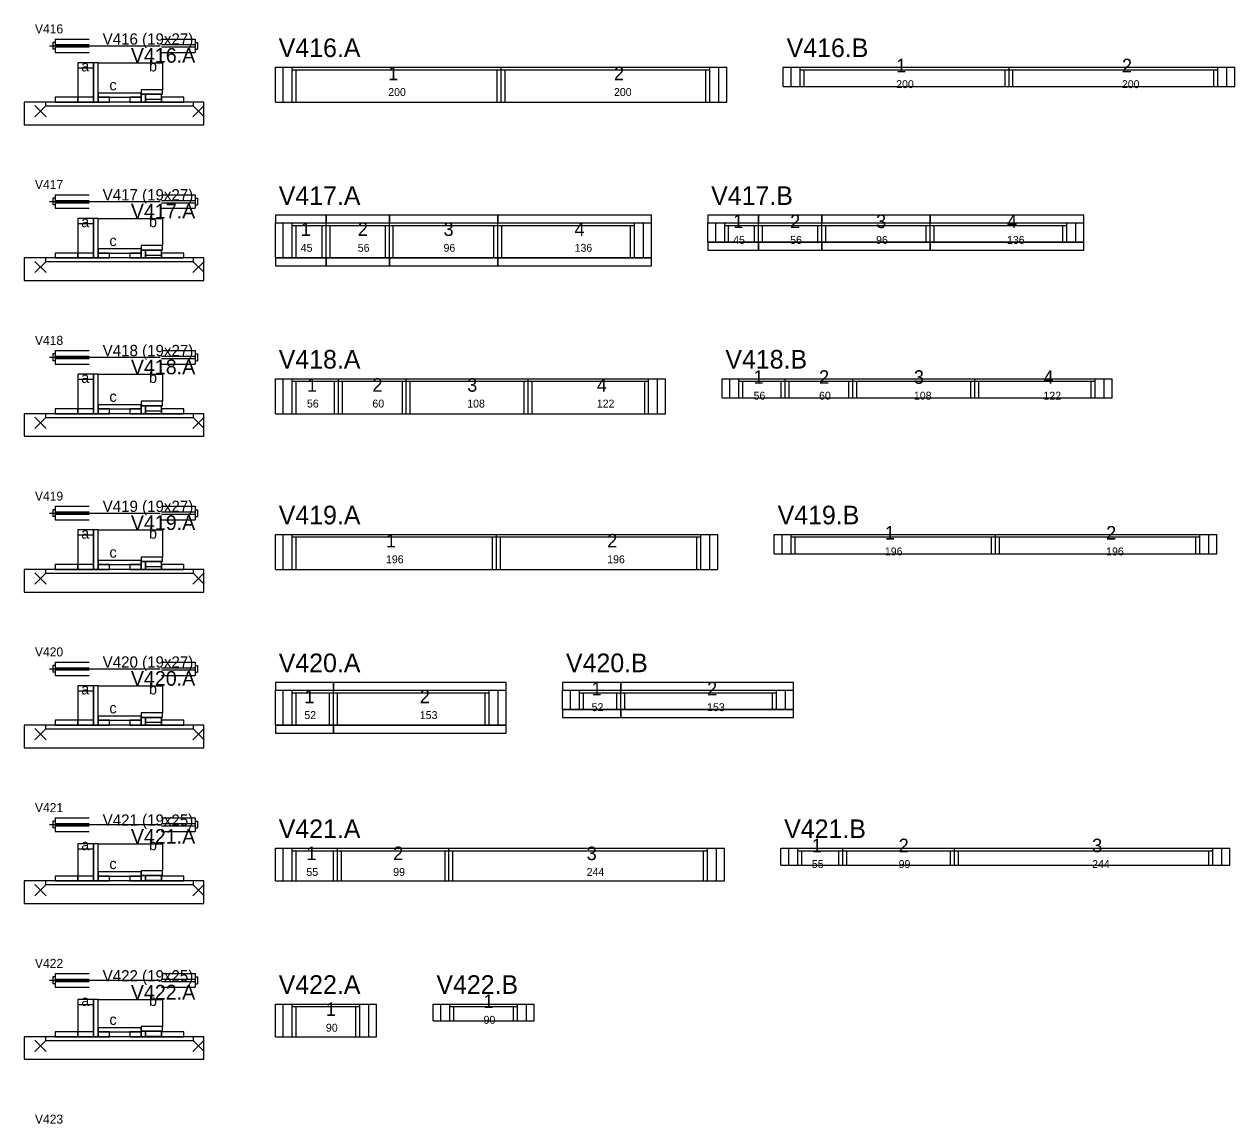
# Model space of a CAD drawing. Header units: metres. Extents: x -10 to 74425, y -2037 to 26.
# Drawn here: x 23795 to 24868, y -961 to 13 of the extents above; entities that cross this region are included whole.
import ezdxf

# ---------------------------------------------------------------- set-up
doc = ezdxf.new("R2010")
doc.units = ezdxf.units.M
doc.layers.add('LABELS', color=3, linetype='Continuous')
doc.layers.add('VIGAS', color=7, linetype='Continuous')

msp = doc.modelspace()

# ---------------------------------------------------------------- linework, layer by layer
at = {"layer": 'VIGAS'}
for p, q in [((23822.8, 0), (23852.8, 0)), ((23822.8, 0), (23822.8, -12)), ((23916.8, 0), (23946.8, 0)), ((23946.8, 0), (23946.8, -12)), ((23817.8, -6), (23915.8, -6)), ((23820.8, -3), (23820.8, -9)), ((23822.8, -3), (23820.8, -3)), ((23822.8, -9), (23820.8, -9)), ((23822.8, -5), (23852.8, -5)), ((23822.8, -7), (23852.8, -7)), ((23916.8, -5), (23946.8, -5)), ((23916.8, -7), (23946.8, -7)), ((23946.8, -3), (23948.8, -3)), ((23946.8, -9), (23948.8, -9)), ((23948.8, -3), (23948.8, -9)), ((23822.8, -12), (23852.8, -12)), ((23916.8, -12), (23946.8, -12)), ((24017.8, -25), (24217.8, -25)), ((24017.8, -56), (24017.8, -25)), ((24024.8, -56), (24024.8, -25)), ((24032.8, -56), (24032.8, -25)), ((24032.8, -27.2), (24217.8, -27.2)), ((24036.3, -56), (24036.3, -27.2)), ((24214.3, -56), (24214.3, -27.2)), ((24217.8, -56), (24217.8, -25)), ((24217.8, -56), (24217.8, -25)), ((24217.8, -25), (24417.8, -25)), ((24217.8, -56), (24217.8, -25)), ((24217.8, -56), (24217.8, -25)), ((24217.8, -56), (24217.8, -25)), ((24217.8, -27.2), (24402.8, -27.2)), ((24221.3, -56), (24221.3, -27.2)), ((24399.3, -56), (24399.3, -27.2)), ((24402.8, -56), (24402.8, -25)), ((24410.8, -56), (24410.8, -25)), ((24417.8, -56), (24417.8, -25)), ((24467.8, -25), (24667.8, -25)), ((24467.8, -42), (24467.8, -25)), ((24474.8, -42), (24474.8, -25)), ((24482.8, -42), (24482.8, -25)), ((24482.8, -27.2), (24667.8, -27.2)), ((24486.3, -42), (24486.3, -27.2)), ((24664.3, -42), (24664.3, -27.2)), ((24667.8, -42), (24667.8, -25)), ((24667.8, -42), (24667.8, -25)), ((24667.8, -25), (24867.8, -25)), ((24667.8, -42), (24667.8, -25)), ((24667.8, -42), (24667.8, -25)), ((24667.8, -42), (24667.8, -25)), ((24667.8, -27.2), (24852.8, -27.2)), ((24671.3, -42), (24671.3, -27.2)), ((24849.3, -42), (24849.3, -27.2)), ((24852.8, -42), (24852.8, -25)), ((24860.8, -42), (24860.8, -25)), ((24867.8, -42), (24867.8, -25)), ((24467.8, -42), (24667.8, -42)), ((24482.8, -42), (24486.3, -42)), ((24664.3, -42), (24667.8, -42)), ((24667.8, -42), (24867.8, -42)), ((24667.8, -42), (24671.3, -42)), ((24849.3, -42), (24852.8, -42)), ((23804.8, -69), (23814.8, -59)), ((23804.8, -59), (23814.8, -69)), ((23944.8, -69), (23954.8, -59)), ((23944.8, -59), (23954.8, -69)), ((24017.8, -56), (24217.8, -56)), ((24032.8, -56), (24036.3, -56)), ((24214.3, -56), (24217.8, -56)), ((24217.8, -56), (24417.8, -56)), ((24217.8, -56), (24221.3, -56)), ((24399.3, -56), (24402.8, -56)), ((23822.8, -138), (23852.8, -138)), ((23822.8, -138), (23822.8, -150)), ((23916.8, -138), (23946.8, -138)), ((23946.8, -138), (23946.8, -150)), ((23817.8, -144), (23915.8, -144)), ((23820.8, -141), (23820.8, -147)), ((23822.8, -141), (23820.8, -141)), ((23822.8, -147), (23820.8, -147)), ((23822.8, -143), (23852.8, -143)), ((23822.8, -145), (23852.8, -145)), ((23822.8, -150), (23852.8, -150)), ((23916.8, -143), (23946.8, -143)), ((23916.8, -145), (23946.8, -145)), ((23916.8, -150), (23946.8, -150)), ((23946.8, -141), (23948.8, -141)), ((23946.8, -147), (23948.8, -147)), ((23948.8, -141), (23948.8, -147)), ((24017.8, -163), (24062.8, -163)), ((24017.8, -194), (24017.8, -163)), ((24024.8, -194), (24024.8, -163)), ((24032.8, -194), (24032.8, -163)), ((24032.8, -165.2), (24062.8, -165.2)), ((24036.3, -194), (24036.3, -165.2)), ((24059.3, -194), (24059.3, -165.2)), ((24062.8, -194), (24062.8, -163)), ((24062.8, -194), (24062.8, -163)), ((24062.8, -163), (24118.8, -163)), ((24062.8, -194), (24062.8, -163)), ((24062.8, -194), (24062.8, -163)), ((24062.8, -194), (24062.8, -163)), ((24062.8, -165.2), (24118.8, -165.2)), ((24066.3, -194), (24066.3, -165.2)), ((24115.3, -194), (24115.3, -165.2)), ((24118.8, -194), (24118.8, -163)), ((24118.8, -194), (24118.8, -163)), ((24118.8, -163), (24214.9, -163)), ((24118.8, -194), (24118.8, -163)), ((24118.8, -194), (24118.8, -163)), ((24118.8, -194), (24118.8, -163)), ((24118.8, -165.2), (24214.9, -165.2)), ((24122.3, -194), (24122.3, -165.2)), ((24211.4, -194), (24211.4, -165.2)), ((24214.9, -194), (24214.9, -163)), ((24214.9, -194), (24214.9, -163)), ((24214.9, -163), (24350.9, -163)), ((24214.9, -194), (24214.9, -163)), ((24214.9, -194), (24214.9, -163)), ((24214.9, -194), (24214.9, -163)), ((24214.9, -165.2), (24335.9, -165.2)), ((24218.4, -194), (24218.4, -165.2)), ((24332.4, -194), (24332.4, -165.2)), ((24335.9, -194), (24335.9, -163)), ((24343.9, -194), (24343.9, -163)), ((24350.9, -194), (24350.9, -163)), ((24400.9, -163), (24445.9, -163)), ((24400.9, -180), (24400.9, -163)), ((24407.9, -180), (24407.9, -163)), ((24415.9, -180), (24415.9, -163)), ((24415.9, -165.2), (24445.9, -165.2)), ((24419.4, -180), (24419.4, -165.2)), ((24442.4, -180), (24442.4, -165.2)), ((24445.9, -180), (24445.9, -163)), ((24445.9, -180), (24445.9, -163)), ((24445.9, -163), (24501.9, -163)), ((24445.9, -180), (24445.9, -163)), ((24445.9, -180), (24445.9, -163)), ((24445.9, -180), (24445.9, -163)), ((24445.9, -165.2), (24501.9, -165.2)), ((24449.4, -180), (24449.4, -165.2)), ((24498.4, -180), (24498.4, -165.2)), ((24501.9, -180), (24501.9, -163)), ((24501.9, -180), (24501.9, -163)), ((24501.9, -163), (24598, -163)), ((24501.9, -180), (24501.9, -163)), ((24501.9, -180), (24501.9, -163)), ((24501.9, -180), (24501.9, -163)), ((24501.9, -165.2), (24598, -165.2)), ((24505.4, -180), (24505.4, -165.2)), ((24594.5, -180), (24594.5, -165.2)), ((24598, -180), (24598, -163)), ((24598, -180), (24598, -163)), ((24598, -163), (24734, -163)), ((24598, -180), (24598, -163)), ((24598, -180), (24598, -163)), ((24598, -180), (24598, -163)), ((24598, -165.2), (24719, -165.2)), ((24601.5, -180), (24601.5, -165.2)), ((24715.5, -180), (24715.5, -165.2)), ((24719, -180), (24719, -163)), ((24727, -180), (24727, -163)), ((24734, -180), (24734, -163)), ((24400.9, -180), (24445.9, -180)), ((24415.9, -180), (24419.4, -180)), ((24442.4, -180), (24445.9, -180)), ((24445.9, -180), (24501.9, -180)), ((24445.9, -180), (24449.4, -180)), ((24498.4, -180), (24501.9, -180)), ((24501.9, -180), (24598, -180)), ((24501.9, -180), (24505.4, -180)), ((24594.5, -180), (24598, -180)), ((24598, -180), (24734, -180)), ((24598, -180), (24601.5, -180)), ((24715.5, -180), (24719, -180)), ((23804.8, -207), (23814.8, -197)), ((23804.8, -197), (23814.8, -207)), ((23944.8, -207), (23954.8, -197)), ((23944.8, -197), (23954.8, -207)), ((24017.8, -194), (24062.8, -194)), ((24032.8, -194), (24036.3, -194)), ((24059.3, -194), (24062.8, -194)), ((24062.8, -194), (24118.8, -194)), ((24062.8, -194), (24066.3, -194)), ((24115.3, -194), (24118.8, -194)), ((24118.8, -194), (24214.9, -194)), ((24118.8, -194), (24122.3, -194)), ((24211.4, -194), (24214.9, -194)), ((24214.9, -194), (24350.9, -194)), ((24214.9, -194), (24218.4, -194)), ((24332.4, -194), (24335.9, -194)), ((23822.8, -276), (23852.8, -276)), ((23822.8, -276), (23822.8, -288)), ((23916.8, -276), (23946.8, -276)), ((23946.8, -276), (23946.8, -288)), ((23817.8, -282), (23915.8, -282)), ((23820.8, -279), (23820.8, -285)), ((23822.8, -279), (23820.8, -279)), ((23822.8, -285), (23820.8, -285)), ((23822.8, -281), (23852.8, -281)), ((23822.8, -283), (23852.8, -283)), ((23822.8, -288), (23852.8, -288)), ((23916.8, -281), (23946.8, -281)), ((23916.8, -283), (23946.8, -283)), ((23916.8, -288), (23946.8, -288)), ((23946.8, -279), (23948.8, -279)), ((23946.8, -285), (23948.8, -285)), ((23948.8, -279), (23948.8, -285)), ((24017.8, -301), (24073.8, -301)), ((24017.8, -332), (24017.8, -301)), ((24024.8, -332), (24024.8, -301)), ((24032.8, -332), (24032.8, -301)), ((24032.8, -303.2), (24073.8, -303.2)), ((24036.3, -332), (24036.3, -303.2)), ((24070.3, -332), (24070.3, -303.2)), ((24073.8, -332), (24073.8, -301)), ((24073.8, -332), (24073.8, -301)), ((24073.8, -301), (24133.8, -301)), ((24073.8, -332), (24073.8, -301)), ((24073.8, -332), (24073.8, -301)), ((24073.8, -332), (24073.8, -301)), ((24073.8, -303.2), (24133.8, -303.2)), ((24077.3, -332), (24077.3, -303.2)), ((24130.3, -332), (24130.3, -303.2)), ((24133.8, -332), (24133.8, -301)), ((24133.8, -332), (24133.8, -301)), ((24133.8, -301), (24241.8, -301)), ((24133.8, -332), (24133.8, -301)), ((24133.8, -332), (24133.8, -301)), ((24133.8, -332), (24133.8, -301)), ((24133.8, -303.2), (24241.8, -303.2)), ((24137.3, -332), (24137.3, -303.2)), ((24238.3, -332), (24238.3, -303.2)), ((24241.8, -332), (24241.8, -301)), ((24241.8, -332), (24241.8, -301)), ((24241.8, -301), (24363.5, -301)), ((24241.8, -332), (24241.8, -301)), ((24241.8, -332), (24241.8, -301)), ((24241.8, -332), (24241.8, -301)), ((24241.8, -303.2), (24348.5, -303.2)), ((24245.3, -332), (24245.3, -303.2)), ((24345, -332), (24345, -303.2)), ((24348.5, -332), (24348.5, -301)), ((24356.5, -332), (24356.5, -301)), ((24363.5, -332), (24363.5, -301)), ((24413.5, -301), (24469.5, -301)), ((24413.5, -318), (24413.5, -301)), ((24420.5, -318), (24420.5, -301)), ((24428.5, -318), (24428.5, -301)), ((24428.5, -303.2), (24469.5, -303.2)), ((24432, -318), (24432, -303.2)), ((24466, -318), (24466, -303.2)), ((24469.5, -318), (24469.5, -301)), ((24469.5, -318), (24469.5, -301)), ((24469.5, -301), (24529.5, -301)), ((24469.5, -318), (24469.5, -301)), ((24469.5, -318), (24469.5, -301)), ((24469.5, -318), (24469.5, -301)), ((24469.5, -303.2), (24529.5, -303.2)), ((24473, -318), (24473, -303.2)), ((24526, -318), (24526, -303.2)), ((24529.5, -318), (24529.5, -301)), ((24529.5, -318), (24529.5, -301)), ((24529.5, -301), (24637.5, -301)), ((24529.5, -318), (24529.5, -301)), ((24529.5, -318), (24529.5, -301)), ((24529.5, -318), (24529.5, -301)), ((24529.5, -303.2), (24637.5, -303.2)), ((24533, -318), (24533, -303.2)), ((24634, -318), (24634, -303.2)), ((24637.5, -318), (24637.5, -301)), ((24637.5, -318), (24637.5, -301)), ((24637.5, -301), (24759.2, -301)), ((24637.5, -318), (24637.5, -301)), ((24637.5, -318), (24637.5, -301)), ((24637.5, -318), (24637.5, -301)), ((24637.5, -303.2), (24744.2, -303.2)), ((24641, -318), (24641, -303.2)), ((24740.7, -318), (24740.7, -303.2)), ((24744.2, -318), (24744.2, -301)), ((24752.2, -318), (24752.2, -301)), ((24759.2, -318), (24759.2, -301)), ((24413.5, -318), (24469.5, -318)), ((24428.5, -318), (24432, -318)), ((24466, -318), (24469.5, -318)), ((24469.5, -318), (24529.5, -318)), ((24469.5, -318), (24473, -318)), ((24526, -318), (24529.5, -318)), ((24529.5, -318), (24637.5, -318)), ((24529.5, -318), (24533, -318)), ((24634, -318), (24637.5, -318)), ((24637.5, -318), (24759.2, -318)), ((24637.5, -318), (24641, -318)), ((24740.7, -318), (24744.2, -318)), ((24017.8, -332), (24073.8, -332)), ((24032.8, -332), (24036.3, -332)), ((24070.3, -332), (24073.8, -332)), ((24073.8, -332), (24133.8, -332)), ((24073.8, -332), (24077.3, -332)), ((24130.3, -332), (24133.8, -332)), ((24133.8, -332), (24241.8, -332)), ((24133.8, -332), (24137.3, -332)), ((24238.3, -332), (24241.8, -332)), ((24241.8, -332), (24363.5, -332)), ((24241.8, -332), (24245.3, -332)), ((24345, -332), (24348.5, -332)), ((23804.8, -345), (23814.8, -335)), ((23804.8, -335), (23814.8, -345)), ((23944.8, -345), (23954.8, -335)), ((23944.8, -335), (23954.8, -345)), ((23820.8, -417), (23820.8, -423)), ((23822.8, -417), (23820.8, -417)), ((23822.8, -414), (23852.8, -414)), ((23822.8, -414), (23822.8, -426)), ((23916.8, -414), (23946.8, -414)), ((23946.8, -414), (23946.8, -426)), ((23946.8, -417), (23948.8, -417)), ((23948.8, -417), (23948.8, -423)), ((23817.8, -420), (23915.8, -420)), ((23822.8, -423), (23820.8, -423)), ((23822.8, -419), (23852.8, -419)), ((23822.8, -421), (23852.8, -421)), ((23822.8, -426), (23852.8, -426)), ((23916.8, -419), (23946.8, -419)), ((23916.8, -421), (23946.8, -421)), ((23916.8, -426), (23946.8, -426)), ((23946.8, -423), (23948.8, -423)), ((24017.8, -439), (24213.8, -439)), ((24017.8, -470), (24017.8, -439)), ((24024.8, -470), (24024.8, -439)), ((24032.8, -470), (24032.8, -439)), ((24213.8, -470), (24213.8, -439)), ((24213.8, -470), (24213.8, -439)), ((24213.8, -439), (24409.8, -439)), ((24213.8, -470), (24213.8, -439)), ((24213.8, -470), (24213.8, -439)), ((24213.8, -470), (24213.8, -439)), ((24394.8, -470), (24394.8, -439)), ((24402.8, -470), (24402.8, -439)), ((24409.8, -470), (24409.8, -439)), ((24459.8, -439), (24655.8, -439)), ((24459.8, -456), (24459.8, -439)), ((24466.8, -456), (24466.8, -439)), ((24474.8, -456), (24474.8, -439)), ((24655.8, -456), (24655.8, -439)), ((24655.8, -456), (24655.8, -439)), ((24655.8, -439), (24851.8, -439)), ((24655.8, -456), (24655.8, -439)), ((24655.8, -456), (24655.8, -439)), ((24655.8, -456), (24655.8, -439)), ((24836.8, -456), (24836.8, -439)), ((24844.8, -456), (24844.8, -439)), ((24851.8, -456), (24851.8, -439)), ((24032.8, -441.2), (24213.8, -441.2)), ((24036.3, -470), (24036.3, -441.2)), ((24210.3, -470), (24210.3, -441.2)), ((24213.8, -441.2), (24394.8, -441.2)), ((24217.3, -470), (24217.3, -441.2)), ((24391.3, -470), (24391.3, -441.2)), ((24474.8, -441.2), (24655.8, -441.2)), ((24478.3, -456), (24478.3, -441.2)), ((24652.3, -456), (24652.3, -441.2)), ((24655.8, -441.2), (24836.8, -441.2)), ((24659.3, -456), (24659.3, -441.2)), ((24833.3, -456), (24833.3, -441.2)), ((24459.8, -456), (24655.8, -456)), ((24474.8, -456), (24478.3, -456)), ((24652.3, -456), (24655.8, -456)), ((24655.8, -456), (24851.8, -456)), ((24655.8, -456), (24659.3, -456)), ((24833.3, -456), (24836.8, -456)), ((24017.8, -470), (24213.8, -470)), ((24032.8, -470), (24036.3, -470)), ((24210.3, -470), (24213.8, -470)), ((24213.8, -470), (24409.8, -470)), ((24213.8, -470), (24217.3, -470)), ((24391.3, -470), (24394.8, -470)), ((23804.8, -483), (23814.8, -473)), ((23804.8, -473), (23814.8, -483)), ((23944.8, -483), (23954.8, -473)), ((23944.8, -473), (23954.8, -483)), ((23820.8, -555), (23820.8, -561)), ((23822.8, -555), (23820.8, -555)), ((23822.8, -552), (23852.8, -552)), ((23822.8, -552), (23822.8, -564)), ((23822.8, -557), (23852.8, -557)), ((23916.8, -552), (23946.8, -552)), ((23916.8, -557), (23946.8, -557)), ((23946.8, -552), (23946.8, -564)), ((23946.8, -555), (23948.8, -555)), ((23948.8, -555), (23948.8, -561)), ((23817.8, -558), (23915.8, -558)), ((23822.8, -561), (23820.8, -561)), ((23822.8, -559), (23852.8, -559)), ((23822.8, -564), (23852.8, -564)), ((23916.8, -559), (23946.8, -559)), ((23916.8, -564), (23946.8, -564)), ((23946.8, -561), (23948.8, -561)), ((24017.8, -577), (24069.3, -577)), ((24017.8, -608), (24017.8, -577)), ((24024.8, -608), (24024.8, -577)), ((24032.8, -608), (24032.8, -577)), ((24069.3, -608), (24069.3, -577)), ((24069.3, -608), (24069.3, -577)), ((24069.3, -577), (24222.3, -577)), ((24069.3, -608), (24069.3, -577)), ((24069.3, -608), (24069.3, -577)), ((24069.3, -608), (24069.3, -577)), ((24207.3, -608), (24207.3, -577)), ((24215.3, -608), (24215.3, -577)), ((24222.3, -608), (24222.3, -577)), ((24272.3, -577), (24323.8, -577)), ((24272.3, -594), (24272.3, -577)), ((24279.3, -594), (24279.3, -577)), ((24287.3, -594), (24287.3, -577)), ((24323.8, -594), (24323.8, -577)), ((24323.8, -594), (24323.8, -577)), ((24323.8, -577), (24476.8, -577)), ((24323.8, -594), (24323.8, -577)), ((24323.8, -594), (24323.8, -577)), ((24323.8, -594), (24323.8, -577)), ((24461.8, -594), (24461.8, -577)), ((24469.8, -594), (24469.8, -577)), ((24476.8, -594), (24476.8, -577)), ((24032.8, -579.2), (24069.3, -579.2)), ((24036.3, -608), (24036.3, -579.2)), ((24065.8, -608), (24065.8, -579.2)), ((24069.3, -579.2), (24207.3, -579.2)), ((24072.8, -608), (24072.8, -579.2)), ((24203.8, -608), (24203.8, -579.2)), ((24287.3, -579.2), (24323.8, -579.2)), ((24290.8, -594), (24290.8, -579.2)), ((24320.3, -594), (24320.3, -579.2)), ((24323.8, -579.2), (24461.8, -579.2)), ((24327.3, -594), (24327.3, -579.2)), ((24458.3, -594), (24458.3, -579.2)), ((24272.3, -594), (24323.8, -594)), ((24287.3, -594), (24290.8, -594)), ((24320.3, -594), (24323.8, -594)), ((24323.8, -594), (24476.8, -594)), ((24323.8, -594), (24327.3, -594)), ((24458.3, -594), (24461.8, -594)), ((23804.8, -621), (23814.8, -611)), ((23804.8, -611), (23814.8, -621)), ((23944.8, -621), (23954.8, -611)), ((23944.8, -611), (23954.8, -621)), ((24017.8, -608), (24069.3, -608)), ((24032.8, -608), (24036.3, -608)), ((24065.8, -608), (24069.3, -608)), ((24069.3, -608), (24222.3, -608)), ((24069.3, -608), (24072.8, -608)), ((24203.8, -608), (24207.3, -608)), ((23817.8, -696), (23915.8, -696)), ((23820.8, -693), (23820.8, -699)), ((23822.8, -693), (23820.8, -693)), ((23822.8, -690), (23852.8, -690)), ((23822.8, -690), (23822.8, -702)), ((23822.8, -695), (23852.8, -695)), ((23822.8, -697), (23852.8, -697)), ((23916.8, -690), (23946.8, -690)), ((23916.8, -695), (23946.8, -695)), ((23916.8, -697), (23946.8, -697)), ((23946.8, -690), (23946.8, -702)), ((23946.8, -693), (23948.8, -693)), ((23948.8, -693), (23948.8, -699)), ((23822.8, -699), (23820.8, -699)), ((23822.8, -702), (23852.8, -702)), ((23916.8, -702), (23946.8, -702)), ((23946.8, -699), (23948.8, -699)), ((24017.8, -717), (24072.8, -717)), ((24017.8, -746), (24017.8, -717)), ((24024.8, -746), (24024.8, -717)), ((24032.8, -746), (24032.8, -717)), ((24072.8, -746), (24072.8, -717)), ((24072.8, -746), (24072.8, -717)), ((24072.8, -717), (24171.6, -717)), ((24072.8, -746), (24072.8, -717)), ((24072.8, -746), (24072.8, -717)), ((24072.8, -746), (24072.8, -717)), ((24171.6, -746), (24171.6, -717)), ((24171.6, -746), (24171.6, -717)), ((24171.6, -717), (24415.6, -717)), ((24171.6, -746), (24171.6, -717)), ((24171.6, -746), (24171.6, -717)), ((24171.6, -746), (24171.6, -717)), ((24400.6, -746), (24400.6, -717)), ((24408.6, -746), (24408.6, -717)), ((24415.6, -746), (24415.6, -717)), ((24465.6, -717), (24520.6, -717)), ((24465.6, -732), (24465.6, -717)), ((24472.6, -732), (24472.6, -717)), ((24480.6, -732), (24480.6, -717)), ((24520.6, -732), (24520.6, -717)), ((24520.6, -732), (24520.6, -717)), ((24520.6, -717), (24619.4, -717)), ((24520.6, -732), (24520.6, -717)), ((24520.6, -732), (24520.6, -717)), ((24520.6, -732), (24520.6, -717)), ((24619.4, -732), (24619.4, -717)), ((24619.4, -732), (24619.4, -717)), ((24619.4, -717), (24863.4, -717)), ((24619.4, -732), (24619.4, -717)), ((24619.4, -732), (24619.4, -717)), ((24619.4, -732), (24619.4, -717)), ((24848.4, -732), (24848.4, -717)), ((24856.4, -732), (24856.4, -717)), ((24863.4, -732), (24863.4, -717)), ((24032.8, -719.2), (24072.8, -719.2)), ((24036.3, -746), (24036.3, -719.2)), ((24069.3, -746), (24069.3, -719.2)), ((24072.8, -719.2), (24171.6, -719.2)), ((24076.3, -746), (24076.3, -719.2)), ((24168.1, -746), (24168.1, -719.2)), ((24171.6, -719.2), (24400.6, -719.2)), ((24175.1, -746), (24175.1, -719.2)), ((24397.1, -746), (24397.1, -719.2)), ((24480.6, -719.2), (24520.6, -719.2)), ((24484.1, -732), (24484.1, -719.2)), ((24517.1, -732), (24517.1, -719.2)), ((24520.6, -719.2), (24619.4, -719.2)), ((24524.1, -732), (24524.1, -719.2)), ((24615.9, -732), (24615.9, -719.2)), ((24619.4, -719.2), (24848.4, -719.2)), ((24622.9, -732), (24622.9, -719.2)), ((24844.9, -732), (24844.9, -719.2)), ((24465.6, -732), (24520.6, -732)), ((24480.6, -732), (24484.1, -732)), ((24517.1, -732), (24520.6, -732)), ((24520.6, -732), (24619.4, -732)), ((24520.6, -732), (24524.1, -732)), ((24615.9, -732), (24619.4, -732)), ((24619.4, -732), (24863.4, -732)), ((24619.4, -732), (24622.9, -732)), ((24844.9, -732), (24848.4, -732)), ((23804.8, -759), (23814.8, -749)), ((23804.8, -749), (23814.8, -759)), ((23944.8, -759), (23954.8, -749)), ((23944.8, -749), (23954.8, -759)), ((24017.8, -746), (24072.8, -746)), ((24032.8, -746), (24036.3, -746)), ((24069.3, -746), (24072.8, -746)), ((24072.8, -746), (24171.6, -746)), ((24072.8, -746), (24076.3, -746)), ((24168.1, -746), (24171.6, -746)), ((24171.6, -746), (24415.6, -746)), ((24171.6, -746), (24175.1, -746)), ((24397.1, -746), (24400.6, -746)), ((23817.8, -834), (23915.8, -834)), ((23820.8, -831), (23820.8, -837)), ((23822.8, -831), (23820.8, -831)), ((23822.8, -828), (23852.8, -828)), ((23822.8, -828), (23822.8, -840)), ((23822.8, -833), (23852.8, -833)), ((23822.8, -835), (23852.8, -835)), ((23916.8, -828), (23946.8, -828)), ((23916.8, -833), (23946.8, -833)), ((23916.8, -835), (23946.8, -835)), ((23946.8, -828), (23946.8, -840)), ((23946.8, -831), (23948.8, -831)), ((23948.8, -831), (23948.8, -837)), ((23822.8, -837), (23820.8, -837)), ((23822.8, -840), (23852.8, -840)), ((23916.8, -840), (23946.8, -840)), ((23946.8, -837), (23948.8, -837)), ((24017.8, -855), (24107.5, -855)), ((24017.8, -884), (24017.8, -855)), ((24024.8, -884), (24024.8, -855)), ((24032.8, -884), (24032.8, -855)), ((24032.8, -857.2), (24092.5, -857.2)), ((24036.3, -884), (24036.3, -857.2)), ((24089, -884), (24089, -857.2)), ((24092.5, -884), (24092.5, -855)), ((24100.5, -884), (24100.5, -855)), ((24107.5, -884), (24107.5, -855)), ((24157.5, -855), (24247.2, -855)), ((24157.5, -870), (24157.5, -855)), ((24164.5, -870), (24164.5, -855)), ((24172.5, -870), (24172.5, -855)), ((24172.5, -857.2), (24232.2, -857.2)), ((24176, -870), (24176, -857.2)), ((24228.7, -870), (24228.7, -857.2)), ((24232.2, -870), (24232.2, -855)), ((24240.2, -870), (24240.2, -855)), ((24247.2, -870), (24247.2, -855)), ((24157.5, -870), (24247.2, -870)), ((24172.5, -870), (24176, -870)), ((24228.7, -870), (24232.2, -870)), ((23804.8, -897), (23814.8, -887)), ((23804.8, -887), (23814.8, -897)), ((23944.8, -897), (23954.8, -887)), ((23944.8, -887), (23954.8, -897)), ((24017.8, -884), (24107.5, -884)), ((24032.8, -884), (24036.3, -884)), ((24089, -884), (24092.5, -884))]:
    msp.add_line(p, q, dxfattribs=at)
for points in [[(23842.8, -56), (23856.8, -56), (23856.8, -21), (23842.8, -21)], [(23842.8, -25.4), (23856.8, -25.4), (23856.8, -21), (23842.8, -21)], [(23856.8, -56), (23860.8, -56), (23860.8, -21), (23856.8, -21)], [(23860.8, -48), (23860.8, -21), (23917.8, -21), (23917.8, -45), (23898.8, -45), (23898.8, -48)], [(23822.8, -56), (23842.8, -56), (23842.8, -51.6), (23822.8, -51.6)], [(23842.8, -56), (23856.8, -56), (23856.8, -51.6), (23842.8, -51.6)], [(23860.8, -51.6), (23898.8, -51.6), (23898.8, -48), (23860.8, -48)], [(23860.8, -56), (23870.8, -56), (23870.8, -51.6), (23860.8, -51.6)], [(23888.8, -56), (23898.8, -56), (23898.8, -51.6), (23888.8, -51.6)], [(23898.8, -49), (23917.8, -49), (23917.8, -45), (23898.8, -45)], [(23898.8, -56), (23902.8, -56), (23902.8, -49), (23898.8, -49)], [(23902.8, -56), (23916.8, -56), (23916.8, -49), (23902.8, -49)], [(23902.8, -53.4), (23916.8, -53.4), (23916.8, -49), (23902.8, -49)], [(23916.8, -56), (23936.8, -56), (23936.8, -51.6), (23916.8, -51.6)], [(23795.3, -76), (23954.3, -76), (23954.3, -56), (23795.3, -56)], [(23814.3, -59.2), (23945.3, -59.2), (23945.3, -56), (23814.3, -56)], [(23842.8, -194), (23856.8, -194), (23856.8, -159), (23842.8, -159)], [(23842.8, -163.4), (23856.8, -163.4), (23856.8, -159), (23842.8, -159)], [(23856.8, -194), (23860.8, -194), (23860.8, -159), (23856.8, -159)], [(23860.8, -186), (23860.8, -159), (23917.8, -159), (23917.8, -183), (23898.8, -183), (23898.8, -186)], [(24017.8, -163), (24062.8, -163), (24062.8, -156), (24017.8, -156)], [(24062.8, -163), (24118.8, -163), (24118.8, -156), (24062.8, -156)], [(24118.8, -163), (24214.9, -163), (24214.9, -156), (24118.8, -156)], [(24214.9, -163), (24350.9, -163), (24350.9, -156), (24214.9, -156)], [(24400.9, -163), (24445.9, -163), (24445.9, -156), (24400.9, -156)], [(24445.9, -163), (24501.9, -163), (24501.9, -156), (24445.9, -156)], [(24501.9, -163), (24598, -163), (24598, -156), (24501.9, -156)], [(24598, -163), (24734, -163), (24734, -156), (24598, -156)], [(24400.9, -187), (24445.9, -187), (24445.9, -180), (24400.9, -180)], [(24445.9, -187), (24501.9, -187), (24501.9, -180), (24445.9, -180)], [(24501.9, -187), (24598, -187), (24598, -180), (24501.9, -180)], [(24598, -187), (24734, -187), (24734, -180), (24598, -180)], [(23822.8, -194), (23842.8, -194), (23842.8, -189.6), (23822.8, -189.6)], [(23842.8, -194), (23856.8, -194), (23856.8, -189.6), (23842.8, -189.6)], [(23860.8, -189.6), (23898.8, -189.6), (23898.8, -186), (23860.8, -186)], [(23860.8, -194), (23870.8, -194), (23870.8, -189.6), (23860.8, -189.6)], [(23888.8, -194), (23898.8, -194), (23898.8, -189.6), (23888.8, -189.6)], [(23898.8, -187), (23917.8, -187), (23917.8, -183), (23898.8, -183)], [(23898.8, -194), (23902.8, -194), (23902.8, -187), (23898.8, -187)], [(23902.8, -194), (23916.8, -194), (23916.8, -187), (23902.8, -187)], [(23902.8, -191.4), (23916.8, -191.4), (23916.8, -187), (23902.8, -187)], [(23916.8, -194), (23936.8, -194), (23936.8, -189.6), (23916.8, -189.6)], [(23795.3, -214), (23954.3, -214), (23954.3, -194), (23795.3, -194)], [(23814.3, -197.2), (23945.3, -197.2), (23945.3, -194), (23814.3, -194)], [(24017.8, -201), (24062.8, -201), (24062.8, -194), (24017.8, -194)], [(24062.8, -201), (24118.8, -201), (24118.8, -194), (24062.8, -194)], [(24118.8, -201), (24214.9, -201), (24214.9, -194), (24118.8, -194)], [(24214.9, -201), (24350.9, -201), (24350.9, -194), (24214.9, -194)], [(23842.8, -332), (23856.8, -332), (23856.8, -297), (23842.8, -297)], [(23842.8, -301.4), (23856.8, -301.4), (23856.8, -297), (23842.8, -297)], [(23856.8, -332), (23860.8, -332), (23860.8, -297), (23856.8, -297)], [(23860.8, -324), (23860.8, -297), (23917.8, -297), (23917.8, -321), (23898.8, -321), (23898.8, -324)], [(23898.8, -325), (23917.8, -325), (23917.8, -321), (23898.8, -321)], [(23795.3, -352), (23954.3, -352), (23954.3, -332), (23795.3, -332)], [(23814.3, -335.2), (23945.3, -335.2), (23945.3, -332), (23814.3, -332)], [(23822.8, -332), (23842.8, -332), (23842.8, -327.6), (23822.8, -327.6)], [(23842.8, -332), (23856.8, -332), (23856.8, -327.6), (23842.8, -327.6)], [(23860.8, -327.6), (23898.8, -327.6), (23898.8, -324), (23860.8, -324)], [(23860.8, -332), (23870.8, -332), (23870.8, -327.6), (23860.8, -327.6)], [(23888.8, -332), (23898.8, -332), (23898.8, -327.6), (23888.8, -327.6)], [(23898.8, -332), (23902.8, -332), (23902.8, -325), (23898.8, -325)], [(23902.8, -332), (23916.8, -332), (23916.8, -325), (23902.8, -325)], [(23902.8, -329.4), (23916.8, -329.4), (23916.8, -325), (23902.8, -325)], [(23916.8, -332), (23936.8, -332), (23936.8, -327.6), (23916.8, -327.6)], [(23842.8, -470), (23856.8, -470), (23856.8, -435), (23842.8, -435)], [(23842.8, -439.4), (23856.8, -439.4), (23856.8, -435), (23842.8, -435)], [(23856.8, -470), (23860.8, -470), (23860.8, -435), (23856.8, -435)], [(23860.8, -462), (23860.8, -435), (23917.8, -435), (23917.8, -459), (23898.8, -459), (23898.8, -462)], [(23898.8, -463), (23917.8, -463), (23917.8, -459), (23898.8, -459)], [(23795.3, -490), (23954.3, -490), (23954.3, -470), (23795.3, -470)], [(23814.3, -473.2), (23945.3, -473.2), (23945.3, -470), (23814.3, -470)], [(23822.8, -470), (23842.8, -470), (23842.8, -465.6), (23822.8, -465.6)], [(23842.8, -470), (23856.8, -470), (23856.8, -465.6), (23842.8, -465.6)], [(23860.8, -465.6), (23898.8, -465.6), (23898.8, -462), (23860.8, -462)], [(23860.8, -470), (23870.8, -470), (23870.8, -465.6), (23860.8, -465.6)], [(23888.8, -470), (23898.8, -470), (23898.8, -465.6), (23888.8, -465.6)], [(23898.8, -470), (23902.8, -470), (23902.8, -463), (23898.8, -463)], [(23902.8, -470), (23916.8, -470), (23916.8, -463), (23902.8, -463)], [(23902.8, -467.4), (23916.8, -467.4), (23916.8, -463), (23902.8, -463)], [(23916.8, -470), (23936.8, -470), (23936.8, -465.6), (23916.8, -465.6)], [(23842.8, -608), (23856.8, -608), (23856.8, -573), (23842.8, -573)], [(23842.8, -577.4), (23856.8, -577.4), (23856.8, -573), (23842.8, -573)], [(23856.8, -608), (23860.8, -608), (23860.8, -573), (23856.8, -573)], [(23860.8, -600), (23860.8, -573), (23917.8, -573), (23917.8, -597), (23898.8, -597), (23898.8, -600)], [(24017.8, -577), (24069.3, -577), (24069.3, -570), (24017.8, -570)], [(24069.3, -577), (24222.3, -577), (24222.3, -570), (24069.3, -570)], [(24272.3, -577), (24323.8, -577), (24323.8, -570), (24272.3, -570)], [(24323.8, -577), (24476.8, -577), (24476.8, -570), (24323.8, -570)], [(23860.8, -603.6), (23898.8, -603.6), (23898.8, -600), (23860.8, -600)], [(23898.8, -601), (23917.8, -601), (23917.8, -597), (23898.8, -597)], [(24272.3, -601), (24323.8, -601), (24323.8, -594), (24272.3, -594)], [(24323.8, -601), (24476.8, -601), (24476.8, -594), (24323.8, -594)], [(23795.3, -628), (23954.3, -628), (23954.3, -608), (23795.3, -608)], [(23814.3, -611.2), (23945.3, -611.2), (23945.3, -608), (23814.3, -608)], [(23822.8, -608), (23842.8, -608), (23842.8, -603.6), (23822.8, -603.6)], [(23842.8, -608), (23856.8, -608), (23856.8, -603.6), (23842.8, -603.6)], [(23860.8, -608), (23870.8, -608), (23870.8, -603.6), (23860.8, -603.6)], [(23888.8, -608), (23898.8, -608), (23898.8, -603.6), (23888.8, -603.6)], [(23898.8, -608), (23902.8, -608), (23902.8, -601), (23898.8, -601)], [(23902.8, -608), (23916.8, -608), (23916.8, -601), (23902.8, -601)], [(23902.8, -605.4), (23916.8, -605.4), (23916.8, -601), (23902.8, -601)], [(23916.8, -608), (23936.8, -608), (23936.8, -603.6), (23916.8, -603.6)], [(24017.8, -615), (24069.3, -615), (24069.3, -608), (24017.8, -608)], [(24069.3, -615), (24222.3, -615), (24222.3, -608), (24069.3, -608)], [(23842.8, -746), (23856.8, -746), (23856.8, -713), (23842.8, -713)], [(23842.8, -717.4), (23856.8, -717.4), (23856.8, -713), (23842.8, -713)], [(23856.8, -746), (23860.8, -746), (23860.8, -713), (23856.8, -713)], [(23860.8, -738), (23860.8, -713), (23917.8, -713), (23917.8, -737), (23898.8, -737), (23898.8, -738)], [(23860.8, -741.6), (23898.8, -741.6), (23898.8, -738), (23860.8, -738)], [(23898.8, -741), (23917.8, -741), (23917.8, -737), (23898.8, -737)], [(23795.3, -766), (23954.3, -766), (23954.3, -746), (23795.3, -746)], [(23814.3, -749.2), (23945.3, -749.2), (23945.3, -746), (23814.3, -746)], [(23822.8, -746), (23842.8, -746), (23842.8, -741.6), (23822.8, -741.6)], [(23842.8, -746), (23856.8, -746), (23856.8, -741.6), (23842.8, -741.6)], [(23860.8, -746), (23870.8, -746), (23870.8, -741.6), (23860.8, -741.6)], [(23888.8, -746), (23898.8, -746), (23898.8, -741.6), (23888.8, -741.6)], [(23898.8, -746), (23902.8, -746), (23902.8, -741), (23898.8, -741)], [(23902.8, -746), (23916.8, -746), (23916.8, -741), (23902.8, -741)], [(23902.8, -745.4), (23916.8, -745.4), (23916.8, -741), (23902.8, -741)], [(23916.8, -746), (23936.8, -746), (23936.8, -741.6), (23916.8, -741.6)], [(23842.8, -884), (23856.8, -884), (23856.8, -851), (23842.8, -851)], [(23842.8, -855.4), (23856.8, -855.4), (23856.8, -851), (23842.8, -851)], [(23856.8, -884), (23860.8, -884), (23860.8, -851), (23856.8, -851)], [(23860.8, -876), (23860.8, -851), (23917.8, -851), (23917.8, -875), (23898.8, -875), (23898.8, -876)], [(23860.8, -879.6), (23898.8, -879.6), (23898.8, -876), (23860.8, -876)], [(23898.8, -879), (23917.8, -879), (23917.8, -875), (23898.8, -875)], [(23898.8, -884), (23902.8, -884), (23902.8, -879), (23898.8, -879)], [(23902.8, -884), (23916.8, -884), (23916.8, -879), (23902.8, -879)], [(23902.8, -883.4), (23916.8, -883.4), (23916.8, -879), (23902.8, -879)], [(23795.3, -904), (23954.3, -904), (23954.3, -884), (23795.3, -884)], [(23814.3, -887.2), (23945.3, -887.2), (23945.3, -884), (23814.3, -884)], [(23822.8, -884), (23842.8, -884), (23842.8, -879.6), (23822.8, -879.6)], [(23842.8, -884), (23856.8, -884), (23856.8, -879.6), (23842.8, -879.6)], [(23860.8, -884), (23870.8, -884), (23870.8, -879.6), (23860.8, -879.6)], [(23888.8, -884), (23898.8, -884), (23898.8, -879.6), (23888.8, -879.6)], [(23916.8, -884), (23936.8, -884), (23936.8, -879.6), (23916.8, -879.6)]]:
    msp.add_lwpolyline(points, close=True, dxfattribs=at)

# ---------------------------------------------------------------- texts
at = {"layer": 'LABELS'}
for s, p in [('V416', (23804.8, 5)), ('V417', (23804.8, -133)), ('V418', (23804.8, -271)), ('V419', (23804.8, -409)), ('V420', (23804.8, -547)), ('V421', (23804.8, -685)), ('V422', (23804.8, -823)), ('V423', (23804.8, -961))]:
    msp.add_text(s, height=8, dxfattribs=at).set_placement(p)
at = {"layer": 'VIGAS'}
for s, height, p in [('V416 (19x27)', 10, (23864.8, -5)), ('V416.A', 16.5, (24020.8, -16)), ('V416.B', 16.5, (24470.8, -16)), ('V416.A', 13, (23889.8, -21)), ('a', 9.6, (23845.8, -28.7)), ('b', 9.6, (23905.8, -28.7)), ('1', 12, (24567.8, -29.5)), ('2', 12, (24767.8, -29.5)), ('1', 12, (24117.8, -36.5)), ('2', 12, (24317.8, -36.5)), ('c', 9.6, (23870.8, -45.5)), ('200', 7, (24567.8, -43.5)), ('200', 7, (24767.8, -43.5)), ('200', 7, (24117.8, -50.5)), ('200', 7, (24317.8, -50.5)), ('V417 (19x27)', 10, (23864.8, -143)), ('V417.A', 16.5, (24020.8, -147)), ('V417.B', 16.5, (24403.9, -147)), ('V417.A', 13, (23889.8, -159)), ('a', 9.6, (23845.8, -166.7)), ('b', 9.6, (23905.8, -166.7)), ('1', 12, (24423.4, -167.5)), ('2', 12, (24473.9, -167.5)), ('3', 12, (24550, -167.5)), ('4', 12, (24666, -167.5)), ('1', 12, (24040.3, -174.5)), ('2', 12, (24090.8, -174.5)), ('3', 12, (24166.8, -174.5)), ('4', 12, (24282.9, -174.5)), ('c', 9.6, (23870.8, -183.5)), ('45', 7, (24040.3, -188.5)), ('56', 7, (24090.8, -188.5)), ('96', 7, (24166.8, -188.5)), ('136', 7, (24282.9, -188.5)), ('45', 7, (24423.4, -181.5)), ('56', 7, (24473.9, -181.5)), ('96', 7, (24550, -181.5)), ('136', 7, (24666, -181.5)), ('V418 (19x27)', 10, (23864.8, -281)), ('V418.A', 16.5, (24020.8, -292)), ('V418.B', 16.5, (24416.5, -292)), ('V418.A', 13, (23889.8, -297)), ('a', 9.6, (23845.8, -304.7)), ('b', 9.6, (23905.8, -304.7)), ('1', 12, (24441.5, -305.5)), ('2', 12, (24499.5, -305.5)), ('3', 12, (24583.5, -305.5)), ('4', 12, (24698.3, -305.5)), ('1', 12, (24045.8, -312.5)), ('2', 12, (24103.8, -312.5)), ('3', 12, (24187.8, -312.5)), ('4', 12, (24302.6, -312.5)), ('c', 9.6, (23870.8, -321.5)), ('56', 7, (24045.8, -326.5)), ('60', 7, (24103.8, -326.5)), ('108', 7, (24187.8, -326.5)), ('122', 7, (24302.6, -326.5)), ('56', 7, (24441.5, -319.5)), ('60', 7, (24499.5, -319.5)), ('108', 7, (24583.5, -319.5)), ('122', 7, (24698.3, -319.5)), ('V419 (19x27)', 10, (23864.8, -419)), ('V419.A', 16.5, (24020.8, -430)), ('V419.B', 16.5, (24462.8, -430)), ('V419.A', 13, (23889.8, -435)), ('a', 9.6, (23845.8, -442.7)), ('b', 9.6, (23905.8, -442.7)), ('1', 12, (24115.8, -450.5)), ('2', 12, (24311.8, -450.5)), ('1', 12, (24557.8, -443.5)), ('2', 12, (24753.8, -443.5)), ('196', 7, (24557.8, -457.5)), ('196', 7, (24753.8, -457.5)), ('c', 9.6, (23870.8, -459.5)), ('196', 7, (24115.8, -464.5)), ('196', 7, (24311.8, -464.5)), ('V420 (19x27)', 10, (23864.8, -557)), ('V420.A', 16.5, (24020.8, -561)), ('V420.B', 16.5, (24275.3, -561)), ('V420.A', 13, (23889.8, -573)), ('a', 9.6, (23845.8, -580.7)), ('b', 9.6, (23905.8, -580.7)), ('1', 12, (24043.5, -588.5)), ('2', 12, (24145.8, -588.5)), ('1', 12, (24298, -581.5)), ('2', 12, (24400.3, -581.5)), ('52', 7, (24298, -595.5)), ('153', 7, (24400.3, -595.5)), ('c', 9.6, (23870.8, -597.5)), ('52', 7, (24043.5, -602.5)), ('153', 7, (24145.8, -602.5)), ('V421 (19x25)', 10, (23864.8, -697)), ('V421.A', 16.5, (24020.8, -708)), ('V421.B', 16.5, (24468.6, -708)), ('V421.A', 13, (23889.8, -713)), ('a', 9.6, (23845.8, -718.7)), ('b', 9.6, (23905.8, -718.7)), ('1', 12, (24045.3, -727.5)), ('2', 12, (24122.2, -727.5)), ('3', 12, (24293.6, -727.5)), ('1', 12, (24493.1, -720.5)), ('2', 12, (24570, -720.5)), ('3', 12, (24741.4, -720.5)), ('c', 9.6, (23870.8, -735.5)), ('55', 7, (24493.1, -734.5)), ('99', 7, (24570, -734.5)), ('244', 7, (24741.4, -734.5)), ('55', 7, (24045.3, -741.5)), ('99', 7, (24122.2, -741.5)), ('244', 7, (24293.6, -741.5)), ('V422 (19x25)', 10, (23864.8, -835)), ('V422.A', 16.5, (24020.8, -846)), ('V422.B', 16.5, (24160.5, -846)), ('V422.A', 13, (23889.8, -851)), ('b', 9.6, (23905.8, -856.7)), ('1', 12, (24202.3, -858.5)), ('a', 9.6, (23845.8, -856.7)), ('1', 12, (24062.6, -865.5)), ('c', 9.6, (23870.8, -873.5)), ('90', 7, (24202.3, -872.5)), ('90', 7, (24062.6, -879.5))]:
    msp.add_text(s, height=height, dxfattribs=at).set_placement(p)

doc.saveas('drawing.dxf')
